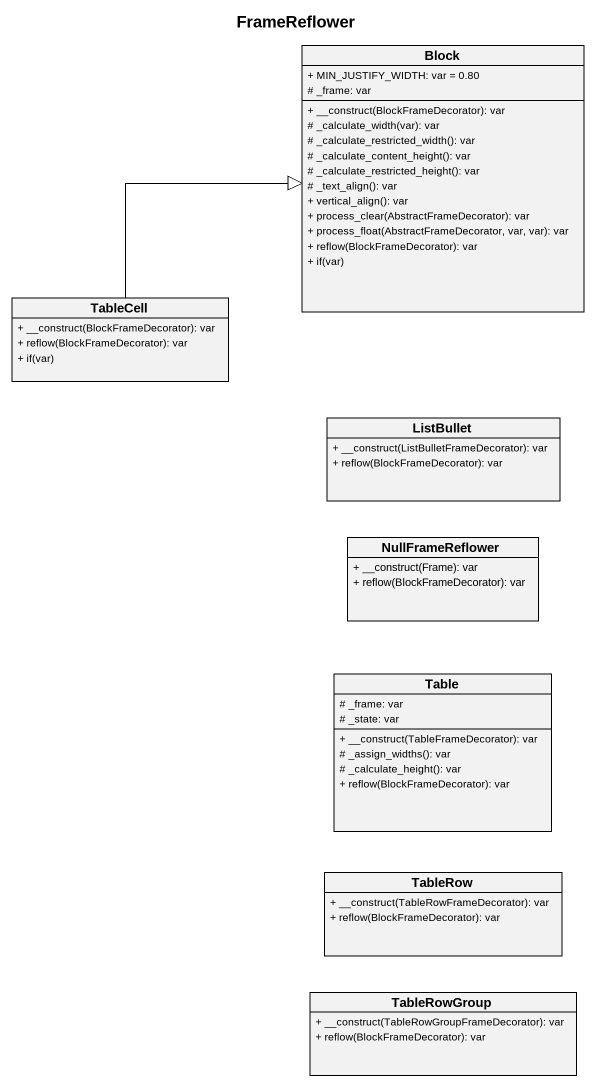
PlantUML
@startuml
title FrameReflower
hide circle
hide empty members
skinparam classAttributeIconSize 0
class Block {
  + MIN_JUSTIFY_WIDTH: var = 0.80
  # _frame: var
  + __construct(BlockFrameDecorator): var
  # _calculate_width(var): var
  # _calculate_restricted_width(): var
  # _calculate_content_height(): var
  # _calculate_restricted_height(): var
  # _text_align(): var
  + vertical_align(): var
  + process_clear(AbstractFrameDecorator): var
  + process_float(AbstractFrameDecorator, var, var): var
  + reflow(BlockFrameDecorator): var
  + if(var)
}
class TableCell {
  + __construct(BlockFrameDecorator): var
  + reflow(BlockFrameDecorator): var
  + if(var)
}
class ListBullet {
  + __construct(ListBulletFrameDecorator): var
  + reflow(BlockFrameDecorator): var
}
class NullFrameReflower {
  + __construct(Frame): var
  + reflow(BlockFrameDecorator): var
}
class Table {
  # _frame: var
  # _state: var
  + __construct(TableFrameDecorator): var
  # _assign_widths(): var
  # _calculate_height(): var
  + reflow(BlockFrameDecorator): var
}
class TableRow {
  + __construct(TableRowFrameDecorator): var
  + reflow(BlockFrameDecorator): var
}
class TableRowGroup {
  + __construct(TableRowGroupFrameDecorator): var
  + reflow(BlockFrameDecorator): var
}
TableCell -right-|> Block
@enduml
